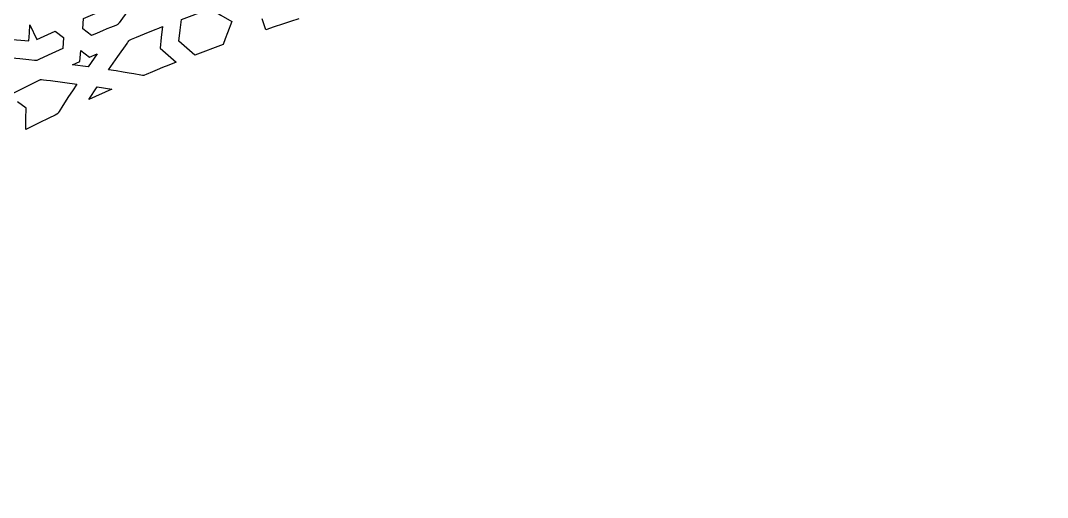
# Model space of a CAD drawing. Extents: x 2600 to 3740, y -1616 to -476.
# Drawn here: x 2990 to 3210.4, y -767.1 to -664.8 of the extents above; entities that cross this region are included whole.
import ezdxf

# ---------------------------------------------------------------- set-up
doc = ezdxf.new("R2010")
doc.units = 0
doc.layers.add('LAYER_1', color=18, linetype='CONTINUOUS')
doc.layers.add('LAYER_2', color=174, linetype='CONTINUOUS')

msp = doc.modelspace()

# ---------------------------------------------------------------- linework, layer by layer
at = {"layer": 'LAYER_1'}
for points in [[(3005.19, -668.01), (3003.33, -666.57), (3003.52, -664.31), (3004.52, -663.88), (3005.52, -663.45), (3007.52, -662.62), (3006.17, -659.44), (3008.86, -661.57), (3011.47, -658.01), (3013.65, -658.35), (3014.54, -660.57), (3013, -662.7), (3011.88, -664.26), (3011.17, -665.24), (3010.96, -665.51), (3010.85, -665.64), (3010.71, -665.71), (3010.4, -665.84), (3009.29, -666.27), (3008.5, -666.59), (3007.55, -666.98), (3006.45, -667.46)], [(3033.47, -669.9), (3027.41, -672.19), (3025.69, -670.68), (3023.96, -669.17), (3024.24, -666.85), (3024.54, -664.54), (3030.62, -662.24), (3031.8, -662.91), (3032.97, -663.59), (3035.3, -664.97), (3034.37, -667.43), (3033.92, -668.67)], [(2999.04, -670.79), (2996.7, -671.86), (2994.99, -672.65), (2993.91, -673.15), (2993.61, -673.29), (2993.45, -673.34), (2993.29, -673.34), (2992.95, -673.32), (2991.75, -673.2), (2989.85, -673), (2987.25, -672.75), (2986.19, -670.59), (2987.39, -668.74), (2991.76, -669.14), (2991.87, -667.43), (2991.98, -665.73), (2993.45, -668.86), (2997.4, -667.08), (2999.21, -668.43)], [(3019.93, -670.73), (3021.68, -672.21), (3023.41, -673.7), (3021.83, -674.32), (3020.44, -674.87), (3019.27, -675.36), (3018.29, -675.78), (3016.94, -676.37), (3016.56, -676.53), (3016.44, -676.57), (3016.37, -676.59), (3016.29, -676.59), (3016.17, -676.57), (3015.76, -676.51), (3014.3, -676.24), (3013.26, -676.05), (3012, -675.84), (3010.53, -675.6), (3008.85, -675.34), (3009.83, -673.92), (3010.83, -672.51), (3012.84, -669.7), (3012.96, -669.51), (3013.07, -669.32), (3013.2, -669.14), (3013.27, -669.06), (3013.35, -668.99), (3013.49, -668.92), (3013.79, -668.78), (3014.86, -668.34), (3016.55, -667.65), (3018.87, -666.7), (3019.66, -666.39), (3020.46, -666.08), (3020.19, -668.4)], [(3004.49, -674.74), (3001.14, -674.29), (3002.73, -673.57), (3002.91, -671.19), (3004.79, -672.64), (3006.39, -671.92)], [(3004.63, -681.69), (3006.39, -679.02), (3009.55, -679.47)]]:
    msp.add_lwpolyline(points, close=True, dxfattribs=at)
for points in [[(3049.72, -664.43), (3047.94, -664.99), (3046.17, -665.56), (3044.4, -666.14), (3042.63, -666.74), (3041.84, -664.39)], [(2987.38, -680.84), (2990.27, -679.41), (2992.37, -678.36), (2993.71, -677.7), (2994.09, -677.52), (2994.21, -677.48), (2994.28, -677.45), (2994.36, -677.45), (2994.49, -677.46), (2994.91, -677.49), (2995.55, -677.56), (2996.41, -677.67), (3002.03, -678.42), (3001.1, -679.83), (3000.3, -681.08), (2999.04, -683.04), (2998.26, -684.28), (2998.03, -684.62), (2997.95, -684.73), (2997.91, -684.78), (2997.85, -684.82), (2997.74, -684.89), (2997.37, -685.08), (2996.04, -685.72), (2993.94, -686.74), (2991.07, -688.13), (2991.13, -685.85), (2991.19, -683.56), (2989.29, -682.2)]]:
    msp.add_lwpolyline(points, dxfattribs=at)
at = {"layer": 'LAYER_2'}
msp.add_lwpolyline([(3169.77, -475.95, 0.414214), (2599.77, -1045.95, 0.414214), (3169.77, -1615.95, 0.414214), (3739.77, -1045.95, 0.414214)], format="xyb", close=True, dxfattribs=at)

doc.saveas('drawing.dxf')
